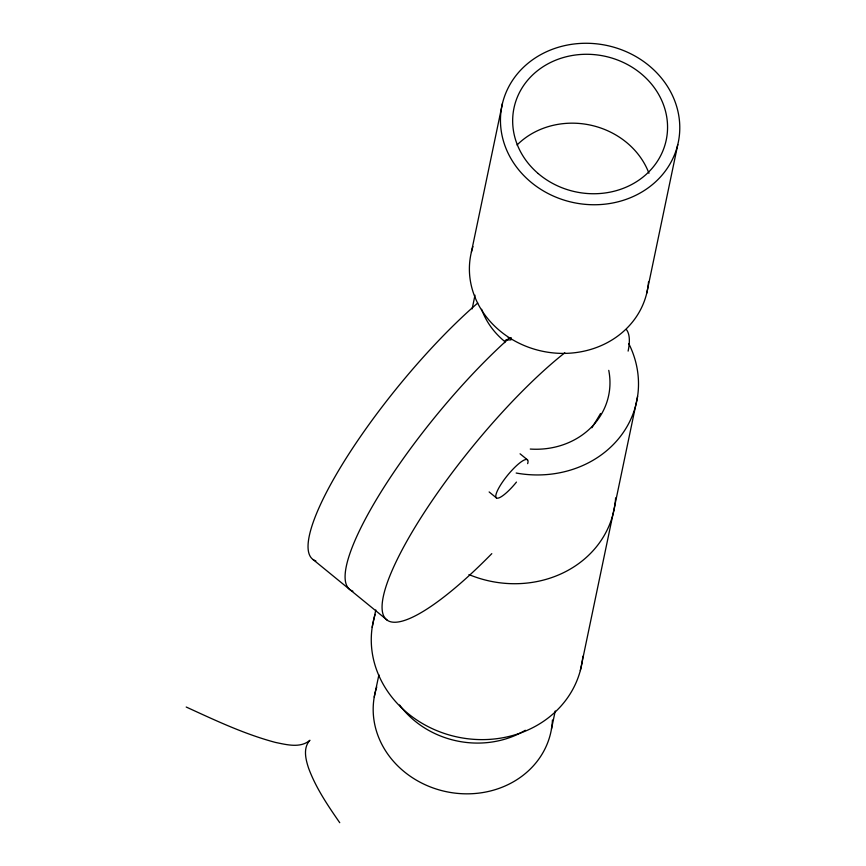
<?xml version="1.0" encoding="UTF-8"?>
<svg xmlns="http://www.w3.org/2000/svg" width="866" height="866" viewBox="0 0 866 866"><rect width="100%" height="100%" fill="white"/><g stroke="black" fill="none" stroke-linecap="round" stroke-linejoin="round"><path stroke-width="1.3" d="M372.185 627.298L375.801 609.935M471.385 252.114L502.442 103.455M472.143 308.902L475.001 295.176M551.458 729.118L555.225 710.975M646.729 293.217L677.786 144.568A90.053 80.311 11.8 0 0 562.586 46.114A90.053 80.311 11.8 0 0 529.981 181.351A90.053 80.311 11.8 0 0 677.786 144.568M580.317 670.576L637.582 396.433M374.231 697.065L378.897 674.852M506.632 339.559L504.716 341.475A77.778 69.356 11.8 0 1 481.626 309.292M507.151 339.97L511.037 339.873M186.212 707.024C215.309 720.36 244.493 734.184 275.529 742.443C286.559 744.663 300.415 748.484 309.92 740.268C302.819 747.91 305.676 759.439 308.621 768.25C315.906 787.973 327.835 805.532 339.743 822.7M520.076 453.806L527.362 459.759M489.138 491.953L496.435 497.907M313.048 559.544L387.145 620.045M352.895 591.197A188.301 42.856 -50.8 0 1 379.925 493.739A188.301 42.856 -50.8 0 1 508.472 338.855M315.852 560.941A188.301 42.856 -50.8 0 1 345.253 459.651A188.301 42.856 -50.8 0 1 477.751 303.024M628.748 343.553A106.431 94.914 11.8 0 1 617.112 440.448A106.431 94.914 11.8 0 1 516.179 473.031M615.618 497.918A106.431 94.914 11.8 0 1 468.961 574.569M608.755 370.367A77.778 69.356 11.8 0 1 530.263 449.053M516.461 482.081A24.562 5.586 -50.8 0 1 495.893 497.106A24.562 5.586 -50.8 0 1 512.64 469.524A24.562 5.586 -50.8 0 1 527.665 463.646M626.486 329.686A188.301 42.856 -50.8 0 1 628.121 351.098M600.539 413.504A188.301 42.856 -50.8 0 1 591.868 427.772M491.801 553.645A188.301 42.856 -50.8 0 1 387.816 581.205A188.301 42.856 -50.8 0 1 564.816 352.776M504.726 342.611A18.424 7.199 45 0 1 506.978 339.775M517.056 145.001A77.778 69.356 11.8 0 1 590.341 125.094A77.778 69.356 11.8 0 1 648.948 173.265M508.125 337.827A40.518 11.507 27.3 0 1 511.405 337.881M648.515 281.905A90.053 80.311 11.8 0 1 543.383 351.434A90.053 80.311 11.8 0 1 472.955 246.594M525.316 730.276A90.053 80.311 11.8 0 1 399.562 704.989M552.443 720.036A90.053 80.311 11.8 0 1 448.426 792.109A90.053 80.311 11.8 0 1 376.742 687.019M582.861 656.266A106.431 94.914 11.8 0 1 458.655 737.28A106.431 94.914 11.8 0 1 375.151 614.405M538.176 173.536A77.778 69.356 11.8 0 0 665.835 141.764A77.778 69.356 11.8 0 0 566.332 56.734A77.778 69.356 11.8 0 0 538.176 173.536"/></g></svg>
